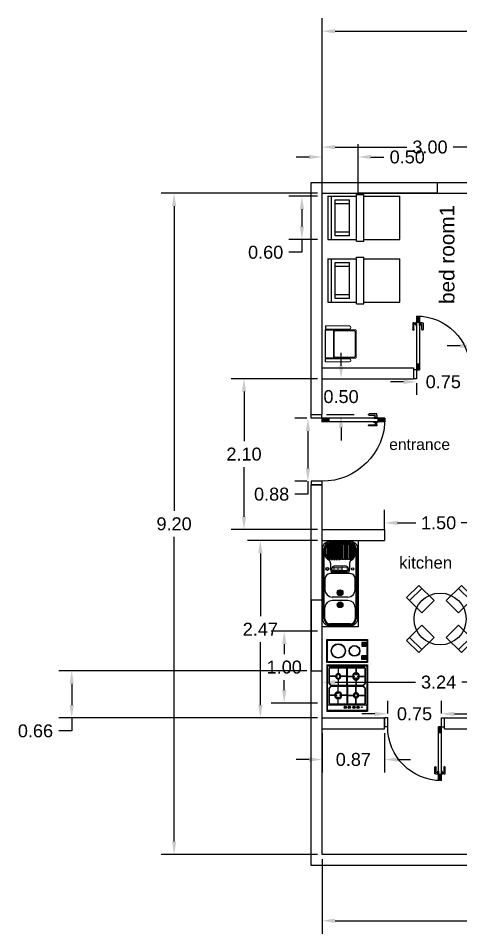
# Model space of a CAD drawing. Header units: metres. Extents: x 10.8 to 63.5, y 9.7 to 22.5.
# Drawn here: x 10.81 to 16.96, y 9.75 to 22.48 of the extents above; entities that cross this region are included whole.
import ezdxf

# ---------------------------------------------------------------- set-up
doc = ezdxf.new("R2010")
doc.units = ezdxf.units.M
doc.header["$MEASUREMENT"] = 0
for name, color, linetype in [('DOOR', 150, 'Continuous'), ('Equipment', 4, 'Continuous'), ('FENCE', 241, 'Continuous'), ('Furniture', 7, 'Continuous')]:
    doc.layers.add(name, color=color, linetype=linetype)
doc.styles.get("Standard").update_dxf_attribs({"font": 'arial.ttf'})
doc.dimstyles.get("Standard").update_dxf_attribs({"dimtxt": 0.18, "dimasz": 0.18, "dimexe": 0.18, "dimexo": 0.0625, "dimgap": 0.09, "dimtad": 0, "dimtih": 1, "dimtoh": 1, "dimzin": 0, "dimdsep": 46, "dimtxsty": 'Standard', "dimcen": 0.09, "dimadec": 0, "dimazin": 0, "dimtfac": 1, "dimtofl": 0, "dimtmove": 0, "dimatfit": 3, "dimfxl": 1, "dimtolj": 1, "dimtzin": 0, "dimarcsym": 0})

# ---------------------------------------------------------------- blocks, each defined once
blk = doc.blocks.new('Door_S')
at = {"layer": 'DOOR'}
for p, q in [((222008.6, 8806.7), (222008.6, 8730.9)), ((222020.9, 8806.7), (222008.6, 8806.7)), ((222020.9, 8806.7), (222042, 8806.7)), ((222050.1, 8812.9), (222042, 8812.9)), ((222042, 8812.9), (222042, 8778.5)), ((222050.1, 8886.4), (222050, 8267.2)), ((222050.1, 8886.4), (222084.6, 8886.4)), ((222050.1, 8817.6), (222084.5, 8817.6)), ((222050.1, 8778.5), (222050.1, 8812.9)), ((222084.6, 8886.4), (222084.4, 8267.1)), ((222084.5, 8812.9), (222092.7, 8812.9)), ((222084.5, 8778.5), (222084.5, 8812.9)), ((222092.7, 8812.9), (222092.7, 8778.5)), ((222113.7, 8806.6), (222092.7, 8806.6)), ((222113.7, 8806.6), (222126.1, 8806.6)), ((222126.1, 8806.6), (222126, 8730.9)), ((222020.9, 8730.9), (222020.9, 8791.4)), ((222042, 8791.4), (222020.9, 8791.4)), ((222042, 8784.8), (222042, 8795.7)), ((222042, 8778.5), (222050.1, 8778.5)), ((222092.7, 8778.5), (222084.5, 8778.5)), ((222092.7, 8791.4), (222113.7, 8791.4)), ((222113.7, 8730.9), (222113.7, 8791.4)), ((222015.6, 8267.2), (222015.6, 8164)), ((222050, 8267.2), (222015.6, 8267.2)), ((222050, 8336), (222084.4, 8336)), ((222050, 8267.2), (222050, 8163.9)), ((222050, 8267.2), (222084.4, 8267.1)), ((222669.3, 8267), (222669.3, 8163.8)), ((222669.3, 8267), (222703.7, 8267)), ((222703.7, 8267), (222703.7, 8163.8)), ((222050, 8163.9), (222015.6, 8164)), ((222669.3, 8163.8), (222703.7, 8163.8))]:
    blk.add_line(p, q, dxfattribs=at)
at = {"layer": 'DOOR', "extrusion": (0, 0, -1)}
for centre, major_axis, start_param, end_param in [((222050, 8267.2), (437.9, 437.9), -0.785197, 0.785599), ((222014.8, 8730.9), (-4.36, 4.36), 2.356395, 5.497988), ((222119.9, 8730.9), (-4.36, 4.36), 2.356395, 5.497988)]:
    blk.add_ellipse(centre, major_axis=major_axis, ratio=1, start_param=start_param, end_param=end_param, dxfattribs=at)
at = {"layer": 'DOOR'}
for points in [[(222084.5, 8817.6), (222050.1, 8817.6), (222084.6, 8886.4), (222050.1, 8886.4)], [(222084.4, 8267.1), (222050, 8267.2), (222084.4, 8336), (222050, 8336)]]:
    blk.add_solid(points, dxfattribs=at)
at = {"layer": 'FENCE'}
blk.add_line((222050.1, 8841.4), (222050.1, 8841.4), dxfattribs=at)
blk.add_line((222050.1, 8841.4), (222050.1, 8841.4), dxfattribs=at)
blk.add_line((222050.1, 8841.4), (222050.1, 8841.4), dxfattribs=at)
blk.add_line((222050.1, 8841.4), (222050.1, 8841.4), dxfattribs=at)
blk = doc.blocks.new('*D12')
at = {"color": 0, "lineweight": -2, "transparency": 16777216}
for p, q in [((15.036, 17.53), (15.036, 22.482)), ((26.386, 17.53), (26.386, 22.482)), ((15.216, 22.302), (20.325, 22.302)), ((26.206, 22.302), (21.097, 22.302))]:
    blk.add_line(p, q, dxfattribs=at)
at = {"color": 0, "transparency": 16777216}
for points in [[(15.216, 22.332), (15.216, 22.272), (15.036, 22.302)], [(26.206, 22.332), (26.206, 22.272), (26.386, 22.302)]]:
    blk.add_solid(points, dxfattribs=at)
at = {"layer": 'Defpoints', "color": 0, "transparency": 16777216}
for p in [(15.036, 22.302), (15.036, 17.468), (26.386, 17.468)]:
    blk.add_point(p, dxfattribs=at)
at = {"color": 0, "transparency": 16777216, "insert": (20.711, 22.302), "char_height": 0.18, "attachment_point": 5}
blk.add_mtext('\\A1;11.35', dxfattribs=at)
blk = doc.blocks.new('*D13')
at = {"color": 0, "lineweight": -2, "transparency": 16777216}
for p, q in [((15.036, 20.068), (15.036, 20.87)), ((18.036, 20.11), (18.036, 20.87)), ((15.216, 20.69), (16.213, 20.69)), ((17.856, 20.69), (16.86, 20.69))]:
    blk.add_line(p, q, dxfattribs=at)
at = {"color": 0, "transparency": 16777216}
for points in [[(15.216, 20.72), (15.216, 20.66), (15.036, 20.69)], [(17.856, 20.72), (17.856, 20.66), (18.036, 20.69)]]:
    blk.add_solid(points, dxfattribs=at)
at = {"layer": 'Defpoints', "color": 0, "transparency": 16777216}
for p in [(15.036, 20.69), (15.036, 20.006), (18.036, 20.048)]:
    blk.add_point(p, dxfattribs=at)
at = {"color": 0, "transparency": 16777216, "insert": (16.536, 20.69), "char_height": 0.18, "attachment_point": 5}
blk.add_mtext('\\A1;3.00', dxfattribs=at)
blk = doc.blocks.new('*D17')
at = {"color": 0, "lineweight": -2, "transparency": 16777216}
for p, q in [((14.974, 20.048), (12.799, 20.048)), ((12.979, 19.868), (12.979, 15.629)), ((12.979, 11.028), (12.979, 15.266)), ((14.974, 10.848), (12.799, 10.848))]:
    blk.add_line(p, q, dxfattribs=at)
at = {"color": 0, "transparency": 16777216}
for points in [[(12.949, 19.868), (13.009, 19.868), (12.979, 20.048)], [(12.949, 11.028), (13.009, 11.028), (12.979, 10.848)]]:
    blk.add_solid(points, dxfattribs=at)
at = {"layer": 'Defpoints', "color": 0, "transparency": 16777216}
for p in [(15.036, 20.048), (12.979, 10.848), (15.036, 10.848)]:
    blk.add_point(p, dxfattribs=at)
at = {"color": 0, "transparency": 16777216, "insert": (12.979, 15.448), "char_height": 0.18, "attachment_point": 5}
blk.add_mtext('\\A1;9.20', dxfattribs=at)
blk = doc.blocks.new('*D20')
at = {"color": 0, "lineweight": -2, "transparency": 16777216}
for p, q in [((16.168, 17.424), (15.988, 17.424)), ((16.348, 17.405), (16.348, 17.244)), ((17.095, 17.405), (17.095, 17.244)), ((17.275, 17.424), (17.455, 17.424))]:
    blk.add_line(p, q, dxfattribs=at)
at = {"color": 0, "transparency": 16777216}
for points in [[(16.168, 17.454), (16.168, 17.394), (16.348, 17.424)], [(17.275, 17.454), (17.275, 17.394), (17.095, 17.424)]]:
    blk.add_solid(points, dxfattribs=at)
at = {"layer": 'Defpoints', "color": 0, "transparency": 16777216}
for p in [(16.348, 17.468), (17.095, 17.467), (17.095, 17.424)]:
    blk.add_point(p, dxfattribs=at)
at = {"color": 0, "transparency": 16777216, "insert": (16.721, 17.424), "char_height": 0.18, "attachment_point": 5}
blk.add_mtext('\\A1;0.75', dxfattribs=at)
blk = doc.blocks.new('*D27')
at = {"color": 0, "lineweight": -2, "transparency": 16777216}
for p, q in [((14.974, 17.468), (13.771, 17.468)), ((13.951, 17.288), (13.951, 16.599)), ((13.951, 15.548), (13.951, 16.236)), ((14.974, 15.368), (13.771, 15.368))]:
    blk.add_line(p, q, dxfattribs=at)
at = {"color": 0, "transparency": 16777216}
for points in [[(13.921, 17.288), (13.981, 17.288), (13.951, 17.468)], [(13.921, 15.548), (13.981, 15.548), (13.951, 15.368)]]:
    blk.add_solid(points, dxfattribs=at)
at = {"layer": 'Defpoints', "color": 0, "transparency": 16777216}
for p in [(15.036, 17.468), (13.951, 15.368), (15.036, 15.368)]:
    blk.add_point(p, dxfattribs=at)
at = {"color": 0, "transparency": 16777216, "insert": (13.951, 16.418), "char_height": 0.18, "attachment_point": 5}
blk.add_mtext('\\A1;2.10', dxfattribs=at)
blk = doc.blocks.new('*D28')
at = {"color": 0, "lineweight": -2, "transparency": 16777216}
for p, q in [((14.824, 16.919), (14.659, 16.919)), ((14.839, 16.739), (14.839, 16.221)), ((14.824, 16.041), (14.659, 16.041)), ((14.839, 16.041), (14.839, 15.861)), ((14.839, 15.861), (14.659, 15.861))]:
    blk.add_line(p, q, dxfattribs=at)
at = {"color": 0, "transparency": 16777216}
for points in [[(14.809, 16.739), (14.869, 16.739), (14.839, 16.919)], [(14.809, 16.221), (14.869, 16.221), (14.839, 16.041)]]:
    blk.add_solid(points, dxfattribs=at)
at = {"layer": 'Defpoints', "color": 0, "transparency": 16777216}
for p in [(14.887, 16.919), (14.839, 16.041), (14.886, 16.041)]:
    blk.add_point(p, dxfattribs=at)
at = {"color": 0, "transparency": 16777216, "insert": (14.335, 15.861), "char_height": 0.18, "attachment_point": 5}
blk.add_mtext('\\A1;0.88', dxfattribs=at)
blk = doc.blocks.new('*D29')
at = {"color": 0, "lineweight": -2, "transparency": 16777216}
for p, q in [((15.948, 12.81), (15.948, 12.985)), ((16.695, 12.81), (16.695, 12.985)), ((15.768, 12.805), (15.588, 12.805)), ((16.875, 12.805), (17.055, 12.805))]:
    blk.add_line(p, q, dxfattribs=at)
at = {"color": 0, "transparency": 16777216}
for points in [[(15.768, 12.835), (15.768, 12.775), (15.948, 12.805)], [(16.875, 12.835), (16.875, 12.775), (16.695, 12.805)]]:
    blk.add_solid(points, dxfattribs=at)
at = {"layer": 'Defpoints', "color": 0, "transparency": 16777216}
for p in [(15.948, 12.805), (15.948, 12.748), (16.695, 12.748)]:
    blk.add_point(p, dxfattribs=at)
at = {"color": 0, "transparency": 16777216, "insert": (16.321, 12.805), "char_height": 0.18, "attachment_point": 5}
blk.add_mtext('\\A1;0.75', dxfattribs=at)
blk = doc.blocks.new('*D30')
at = {"color": 0, "lineweight": -2, "transparency": 16777216}
for p, q in [((14.974, 15.218), (13.998, 15.218)), ((14.178, 15.038), (14.178, 14.163)), ((14.178, 12.928), (14.178, 13.802)), ((14.974, 12.748), (13.998, 12.748))]:
    blk.add_line(p, q, dxfattribs=at)
at = {"color": 0, "transparency": 16777216}
for points in [[(14.148, 15.038), (14.208, 15.038), (14.178, 15.218)], [(14.148, 12.928), (14.208, 12.928), (14.178, 12.748)]]:
    blk.add_solid(points, dxfattribs=at)
at = {"layer": 'Defpoints', "color": 0, "transparency": 16777216}
for p in [(15.036, 15.218), (14.178, 12.748), (15.036, 12.748)]:
    blk.add_point(p, dxfattribs=at)
at = {"color": 0, "transparency": 16777216, "insert": (14.178, 13.983), "char_height": 0.18, "attachment_point": 5}
blk.add_mtext('\\A1;2.47', dxfattribs=at)
blk = doc.blocks.new('*D32')
at = {"color": 0, "lineweight": -2, "transparency": 16777216}
for p, q in [((15.906, 15.355), (15.906, 15.642)), ((17.406, 15.355), (17.406, 15.642)), ((16.086, 15.462), (16.341, 15.462)), ((17.226, 15.462), (16.971, 15.462))]:
    blk.add_line(p, q, dxfattribs=at)
at = {"color": 0, "transparency": 16777216}
for points in [[(16.086, 15.492), (16.086, 15.432), (15.906, 15.462)], [(17.226, 15.492), (17.226, 15.432), (17.406, 15.462)]]:
    blk.add_solid(points, dxfattribs=at)
at = {"layer": 'Defpoints', "color": 0, "transparency": 16777216}
for p in [(17.406, 15.462), (15.906, 15.293), (17.406, 15.293)]:
    blk.add_point(p, dxfattribs=at)
at = {"color": 0, "transparency": 16777216, "insert": (16.656, 15.462), "char_height": 0.18, "attachment_point": 5}
blk.add_mtext('\\A1;1.50', dxfattribs=at)
blk = doc.blocks.new('*D33')
at = {"color": 0, "lineweight": -2, "transparency": 16777216}
for p, q in [((15.036, 12.81), (15.036, 13.426)), ((18.276, 12.81), (18.276, 13.426)), ((15.216, 13.246), (16.333, 13.246)), ((18.096, 13.246), (16.98, 13.246))]:
    blk.add_line(p, q, dxfattribs=at)
at = {"color": 0, "transparency": 16777216}
for points in [[(15.216, 13.276), (15.216, 13.216), (15.036, 13.246)], [(18.096, 13.276), (18.096, 13.216), (18.276, 13.246)]]:
    blk.add_solid(points, dxfattribs=at)
at = {"layer": 'Defpoints', "color": 0, "transparency": 16777216}
for p in [(18.276, 13.246), (15.036, 12.748), (18.276, 12.748)]:
    blk.add_point(p, dxfattribs=at)
at = {"color": 0, "transparency": 16777216, "insert": (16.656, 13.246), "char_height": 0.18, "attachment_point": 5}
blk.add_mtext('\\A1;3.24', dxfattribs=at)
blk = doc.blocks.new('*D36')
at = {"color": 0, "lineweight": -2, "transparency": 16777216}
for p, q in [((15.036, 10.785), (15.036, 9.747)), ((24.336, 10.785), (24.336, 9.747)), ((15.216, 9.927), (19.363, 9.927)), ((24.156, 9.927), (20.01, 9.927))]:
    blk.add_line(p, q, dxfattribs=at)
at = {"color": 0, "transparency": 16777216}
for points in [[(15.216, 9.957), (15.216, 9.897), (15.036, 9.927)], [(24.156, 9.957), (24.156, 9.897), (24.336, 9.927)]]:
    blk.add_solid(points, dxfattribs=at)
at = {"layer": 'Defpoints', "color": 0, "transparency": 16777216}
for p in [(15.036, 10.848), (24.336, 10.848), (24.336, 9.927)]:
    blk.add_point(p, dxfattribs=at)
at = {"color": 0, "transparency": 16777216, "insert": (19.686, 9.927), "char_height": 0.18, "attachment_point": 5}
blk.add_mtext('\\A1;9.30', dxfattribs=at)
blk = doc.blocks.new('*D37')
at = {"color": 0, "lineweight": -2, "transparency": 16777216}
for p, q in [((15.3, 17.648), (15.3, 17.828)), ((15.099, 17.468), (15.48, 17.468)), ((15.099, 16.968), (15.48, 16.968)), ((15.3, 16.788), (15.3, 16.608))]:
    blk.add_line(p, q, dxfattribs=at)
at = {"color": 0, "transparency": 16777216}
for points in [[(15.27, 17.648), (15.33, 17.648), (15.3, 17.468)], [(15.27, 16.788), (15.33, 16.788), (15.3, 16.968)]]:
    blk.add_solid(points, dxfattribs=at)
at = {"layer": 'Defpoints', "color": 0, "transparency": 16777216}
for p in [(15.036, 17.468), (15.036, 16.968), (15.3, 16.968)]:
    blk.add_point(p, dxfattribs=at)
at = {"color": 0, "transparency": 16777216, "insert": (15.3, 17.218), "char_height": 0.18, "attachment_point": 5}
blk.add_mtext('\\A1;0.50', dxfattribs=at)
blk = doc.blocks.new('*D38')
at = {"color": 0, "lineweight": -2, "transparency": 16777216}
for p, q in [((17.136, 17.68), (17.136, 18.105)), ((18.036, 17.68), (18.036, 18.105)), ((16.956, 17.925), (16.776, 17.925)), ((18.216, 17.925), (18.396, 17.925))]:
    blk.add_line(p, q, dxfattribs=at)
at = {"color": 0, "transparency": 16777216}
for points in [[(16.956, 17.955), (16.956, 17.895), (17.136, 17.925)], [(18.216, 17.955), (18.216, 17.895), (18.036, 17.925)]]:
    blk.add_solid(points, dxfattribs=at)
at = {"layer": 'Defpoints', "color": 0, "transparency": 16777216}
for p in [(17.136, 17.925), (17.136, 17.618), (18.036, 17.618)]:
    blk.add_point(p, dxfattribs=at)
at = {"color": 0, "transparency": 16777216, "insert": (17.586, 17.925), "char_height": 0.18, "attachment_point": 5}
blk.add_mtext('\\A1;0.90', dxfattribs=at)
blk = doc.blocks.new('*D45')
at = {"color": 0, "lineweight": -2, "transparency": 16777216}
for p, q in [((15.036, 12.535), (15.036, 11.99)), ((15.906, 12.535), (15.906, 11.99)), ((14.856, 12.17), (14.676, 12.17)), ((16.086, 12.17), (16.266, 12.17))]:
    blk.add_line(p, q, dxfattribs=at)
at = {"color": 0, "transparency": 16777216}
for points in [[(14.856, 12.2), (14.856, 12.14), (15.036, 12.17)], [(16.086, 12.2), (16.086, 12.14), (15.906, 12.17)]]:
    blk.add_solid(points, dxfattribs=at)
at = {"layer": 'Defpoints', "color": 0, "transparency": 16777216}
for p in [(15.036, 12.598), (15.906, 12.598), (15.036, 12.17)]:
    blk.add_point(p, dxfattribs=at)
at = {"color": 0, "transparency": 16777216, "insert": (15.471, 12.17), "char_height": 0.18, "attachment_point": 5}
blk.add_mtext('\\A1;0.87', dxfattribs=at)
blk = doc.blocks.new('S_Bed_2')
at = {"layer": 'Furniture'}
for p, q in [((-200, 120), (-200, 0)), ((-200, 120), (-120, 120)), ((-190, 0), (-190, 120)), ((-180, 10), (-180, 110)), ((-180, 110), (-140, 110)), ((-140, 10), (-140, 110)), ((-120, 125), (-100, 125)), ((-120, -5), (-120, 125)), ((-100, -5), (-100, 125)), ((-100, 120), (0, 120)), ((0, 0), (0, 120)), ((-180, 100), (-140, 100)), ((-200, 0), (-120, 0)), ((-140, 20), (-180, 20)), ((-140, 10), (-180, 10)), ((-100, 0), (0, 0)), ((-120, -5), (-100, -5))]:
    blk.add_line(p, q, dxfattribs=at)
blk = doc.blocks.new('*D48')
at = {"color": 0, "lineweight": -2, "transparency": 16777216}
for p, q in [((14.974, 20.006), (14.576, 20.006)), ((14.756, 19.826), (14.756, 19.586)), ((14.974, 19.406), (14.576, 19.406)), ((14.756, 19.406), (14.756, 19.226)), ((14.756, 19.226), (14.576, 19.226))]:
    blk.add_line(p, q, dxfattribs=at)
at = {"color": 0, "transparency": 16777216}
for points in [[(14.726, 19.826), (14.786, 19.826), (14.756, 20.006)], [(14.726, 19.586), (14.786, 19.586), (14.756, 19.406)]]:
    blk.add_solid(points, dxfattribs=at)
at = {"layer": 'Defpoints', "color": 0, "transparency": 16777216}
for p in [(15.036, 20.006), (14.756, 19.406), (15.036, 19.406)]:
    blk.add_point(p, dxfattribs=at)
at = {"color": 0, "transparency": 16777216, "insert": (14.252, 19.226), "char_height": 0.18, "attachment_point": 5}
blk.add_mtext('\\A1;0.60', dxfattribs=at)
blk = doc.blocks.new('Sofa_1')
at = {"layer": 'Furniture', "lineweight": 0}
for p, q in [((0, -0.578), (0, 0)), ((0.074, 0), (0.074, -0.578)), ((0.797, 0), (0.797, -0.578)), ((0.872, -0.578), (0.872, 0))]:
    blk.add_line(p, q, dxfattribs=at)
at = {"layer": 'Furniture'}
for p, q in [((0, 0), (0.074, 0)), ((0.872, 0), (0.797, 0))]:
    blk.add_line(p, q, dxfattribs=at)
blk.add_lwpolyline([(0.091, 0), (0.781, 0), (0.781, -0.192), (0.091, -0.192)], close=True, dxfattribs=at)
at = {"layer": 'Furniture', "lineweight": 0}
blk.add_lwpolyline([(0.781, -0.192), (0.781, -0.729, -0.414214), (0.771, -0.739), (0.101, -0.739, -0.414214), (0.091, -0.729), (0.091, -0.192), (0.781, -0.192)], format="xyb", dxfattribs=at)
blk.add_lwpolyline([(0.118, -0.692, 0.414214), (0.143, -0.717), (0.729, -0.717, 0.414214), (0.754, -0.692), (0.754, -0.233, 0.414214), (0.729, -0.208), (0.143, -0.208, 0.414214), (0.118, -0.233)], format="xyb", close=True, dxfattribs=at)
for centre in [(0.037, -0.578), (0.835, -0.578)]:
    blk.add_arc(centre, 0.0371, 180, 0, dxfattribs=at)
blk = doc.blocks.new('Large_Cooker')
at = {"layer": 'Equipment'}
for p, q in [((-51, 32), (-51, 90)), ((0, 90), (-51, 90)), ((-50, 82.5), (-1, 82.5)), ((-48, 61.2), (-48, 80.5)), ((-47.5, 70.3), (-47.5, 80.5)), ((-47, 81.5), (-4, 81.5)), ((-47, 81), (-36.8, 81)), ((-40.5, 85.5), (-37.7, 85.5)), ((-40.5, 84.5), (-37.7, 84.5)), ((-39.1, 85), (-37.7, 85)), ((-36.8, 81), (-36.8, 71.9)), ((-36.5, 81), (-25.8, 81)), ((-36.5, 81), (-36.5, 71.9)), ((-35.5, 85.5), (-32.7, 85.5)), ((-35.5, 84.5), (-32.7, 84.5)), ((-34.1, 85), (-32.7, 85)), ((-29.5, 85.5), (-26.7, 85.5)), ((-29.5, 84.5), (-26.7, 84.5)), ((-28.1, 85), (-26.7, 85)), ((-25.8, 70.3), (-25.8, 81)), ((-25.3, 81), (-14.5, 81)), ((-25.3, 70.3), (-25.3, 81)), ((-24.5, 85.5), (-21.7, 85.5)), ((-24.5, 84.5), (-21.7, 84.5)), ((-23.1, 85), (-21.7, 85)), ((-14.5, 81), (-14.5, 71.9)), ((-14.2, 81), (-14.2, 71.9)), ((-14.2, 81), (-4, 81)), ((-3.5, 80.5), (-3.5, 70.3)), ((-3, 80.5), (-3, 61.2)), ((0, 32), (0, 90)), ((-38.4, 70.3), (-47.5, 70.3)), ((-38.4, 70), (-47.5, 70)), ((-47.5, 61.2), (-47.5, 70)), ((-38.4, 70.3), (-38.4, 70)), ((-36.5, 71.9), (-36.8, 71.9)), ((-34.8, 70), (-34.8, 70.3)), ((-25.8, 70.3), (-34.8, 70.3)), ((-25.8, 70), (-34.8, 70)), ((-25.8, 59.2), (-25.8, 70)), ((-25.3, 70.3), (-16.2, 70.3)), ((-25.3, 70), (-16.2, 70)), ((-25.3, 59.2), (-25.3, 70)), ((-16.2, 70), (-16.2, 70.3)), ((-14.5, 71.9), (-14.2, 71.9)), ((-12.6, 70.3), (-12.6, 70)), ((-12.6, 70.3), (-3.5, 70.3)), ((-12.6, 70), (-3.5, 70)), ((-3.5, 70), (-3.5, 61.4)), ((-47.7, 60.5), (-46.3, 59)), ((-47.7, 56), (-46.3, 57.5)), ((-47.4, 60.8), (-45.9, 59.4)), ((-45.6, 59.2), (-36.8, 59.2)), ((-45.6, 58.7), (-5.4, 58.7)), ((-5.4, 57.7), (-45.6, 57.7)), ((-36.8, 68.3), (-36.5, 68.3)), ((-36.8, 68.3), (-36.8, 59.2)), ((-36.5, 68.3), (-36.5, 59.2)), ((-36.5, 59.2), (-25.8, 59.2)), ((-25.3, 59.2), (-14.5, 59.2)), ((-14.2, 68.3), (-14.5, 68.3)), ((-14.5, 68.3), (-14.5, 59.2)), ((-14.2, 68.3), (-14.2, 59.2)), ((-14.2, 59.2), (-5.6, 59.2)), ((-3.8, 60.7), (-4.9, 59.5)), ((-3.3, 60.5), (-4.7, 59)), ((-3.3, 56), (-4.7, 57.5)), ((-48, 36), (-48, 55.3)), ((-47.5, 46.5), (-47.5, 55.3)), ((-38.4, 46.5), (-47.5, 46.5)), ((-47.5, 36), (-47.5, 46.2)), ((-38.4, 46.2), (-47.5, 46.2)), ((-47.4, 55.7), (-45.9, 57.1)), ((-36.8, 57.2), (-45.6, 57.2)), ((-38.4, 46.2), (-38.4, 46.5)), ((-36.8, 48.2), (-36.8, 57.2)), ((-36.8, 48.2), (-36.5, 48.2)), ((-25.8, 57.2), (-36.5, 57.2)), ((-36.5, 48.2), (-36.5, 57.2)), ((-34.8, 46.5), (-34.8, 46.2)), ((-25.8, 46.5), (-34.8, 46.5)), ((-25.8, 46.2), (-34.8, 46.2)), ((-25.8, 57.2), (-25.8, 46.5)), ((-25.8, 46.2), (-25.8, 35.5)), ((-14.5, 57.2), (-25.3, 57.2)), ((-25.3, 57.2), (-25.3, 46.5)), ((-25.3, 46.2), (-25.3, 35.5)), ((-25.3, 46.5), (-16.2, 46.5)), ((-25.3, 46.2), (-16.2, 46.2)), ((-16.2, 46.5), (-16.2, 46.2)), ((-14.5, 48.2), (-14.5, 57.2)), ((-14.2, 48.2), (-14.5, 48.2)), ((-5.6, 57.2), (-14.2, 57.2)), ((-14.2, 48.2), (-14.2, 57.2)), ((-12.6, 46.2), (-12.6, 46.5)), ((-12.6, 46.5), (-3.5, 46.5)), ((-12.6, 46.2), (-3.5, 46.2)), ((-3.8, 55.8), (-4.9, 57)), ((-3.5, 55.1), (-3.5, 46.5)), ((-3.5, 46.2), (-3.5, 36)), ((-3, 55.3), (-3, 36)), ((-36.8, 35.5), (-47, 35.5)), ((-4, 35), (-47, 35)), ((-36.8, 35.5), (-36.8, 44.6)), ((-36.5, 44.6), (-36.8, 44.6)), ((-36.5, 35.5), (-36.5, 44.6)), ((-25.8, 35.5), (-36.5, 35.5)), ((-14.5, 35.5), (-25.3, 35.5)), ((-14.5, 35.5), (-14.5, 44.6)), ((-14.5, 44.6), (-14.2, 44.6)), ((-14.2, 35.5), (-14.2, 44.6)), ((-4, 35.5), (-14.2, 35.5)), ((0, 32), (-51, 32)), ((-50, 28), (-1, 28)), ((-50, 1), (-50, 28)), ((-49, 25.2), (-44.1, 25.2)), ((-49, 20.3), (-49, 25.2)), ((-48, 23.3), (-45.1, 23.3)), ((-44.1, 25.2), (-44.1, 20.3)), ((-1, 28), (-1, 1)), ((-44.1, 20.3), (-49, 20.3)), ((-48, 22.3), (-45.1, 22.3)), ((-46.5, 22.8), (-45.1, 22.8)), ((-1, 1), (-50, 1)), ((-44.1, 8.7), (-49, 8.7)), ((-49, 8.7), (-49, 3.8)), ((-49, 3.8), (-44.1, 3.8)), ((-48, 6.8), (-45.1, 6.8)), ((-48, 5.8), (-45.1, 5.8)), ((-46.5, 6.3), (-45.1, 6.3)), ((-44.1, 3.8), (-44.1, 8.7))]:
    blk.add_line(p, q, dxfattribs=at)
for points in [[(-1, 33), (-50, 33), (-50, 89), (-1, 89)], [(0, 0), (-51, 0), (-51, 29), (0, 29)]]:
    blk.add_lwpolyline(points, close=True, dxfattribs=at)
for centre, radius in [((-43.8, 85), 0.5), ((-39.1, 85), 1.5), ((-34.1, 85), 1.5), ((-28.1, 85), 1.5), ((-23.1, 85), 1.5), ((-46.5, 22.8), 1.5), ((-14.5, 14.5), 9), ((-14.5, 14.5), 8.5), ((-34.8, 14.5), 6.75), ((-34.8, 14.5), 6.25), ((-46.5, 6.3), 1.5)]:
    blk.add_circle(centre, radius, dxfattribs=at)
for centre, radius, start, end in [((-47, 80.5), 1, 90, 180), ((-47, 80.5), 0.5, 90, 180), ((-4, 80.5), 1, 0, 90), ((-4, 80.5), 0.5, 0, 90), ((-36.6, 70.1), 3.3, 92.6053, 177.3947), ((-36.6, 70.1), 3.3, 182.6053, 267.3947), ((-36.6, 70.1), 2.5, 93.4398, 176.5602), ((-36.6, 70.1), 2.5, 183.4398, 266.5602), ((-36.6, 70.1), 2.3, 93.7393, 176.2607), ((-36.6, 70.1), 2.3, 183.7393, 266.2607), ((-36.6, 70.1), 3.3, 2.6053, 87.3947), ((-36.6, 70.1), 2.5, 3.4393, 86.5607), ((-36.6, 70.1), 2.3, 3.7393, 86.2607), ((-36.6, 70.1), 2.5, 273.4398, 356.5602), ((-36.6, 70.1), 2.3, 273.7393, 356.2607), ((-36.6, 70.1), 3.3, 272.6053, 357.3947), ((-14.4, 70.1), 4.5, 91.9102, 178.0898), ((-14.4, 70.1), 4.5, 181.9102, 268.0898), ((-14.4, 70.1), 3.5, 92.4563, 177.5437), ((-14.4, 70.1), 3.5, 182.4563, 267.5437), ((-14.4, 70.1), 3.3, 92.6053, 177.3947), ((-14.4, 70.1), 3.3, 182.6053, 267.3947), ((-14.4, 70.1), 4.5, 1.9102, 88.0898), ((-14.4, 70.1), 3.5, 2.4563, 87.5437), ((-14.4, 70.1), 3.3, 2.6053, 87.3947), ((-14.4, 70.1), 3.3, 272.6053, 357.3947), ((-14.4, 70.1), 3.5, 272.4563, 357.5437), ((-14.4, 70.1), 4.5, 271.9102, 358.0898), ((-47, 61.2), 1, 180, 225), ((-47, 61.2), 0.5, 180, 225), ((-45.6, 59.8), 1, 225, 270), ((-45.6, 56.8), 1, 90, 135), ((-45.6, 59.8), 0.5, 225, 270), ((-5.6, 60.3), 1, 270, 315), ((-5.4, 59.8), 1, 270, 315), ((-5.4, 56.8), 1, 45, 90), ((-4.5, 61.4), 1, 315, 0), ((-4, 61.2), 1, 315, 0), ((-47, 55.3), 1, 135, 180), ((-47, 55.3), 0.5, 135, 180), ((-45.6, 56.8), 0.5, 90, 135), ((-36.6, 46.4), 4.5, 91.9102, 178.0898), ((-36.6, 46.4), 4.5, 181.9102, 268.0898), ((-36.6, 46.4), 3.5, 92.4563, 177.5437), ((-36.6, 46.4), 3.5, 182.4563, 267.5437), ((-36.6, 46.4), 3.3, 92.6053, 177.3947), ((-36.6, 46.4), 3.3, 182.6053, 267.3947), ((-36.6, 46.4), 4.5, 1.9102, 88.0898), ((-36.6, 46.4), 3.5, 2.4563, 87.5437), ((-36.6, 46.4), 3.3, 2.6053, 87.3947), ((-36.6, 46.4), 4.5, 271.9102, 358.0898), ((-36.6, 46.4), 3.5, 272.4563, 357.5437), ((-36.6, 46.4), 3.3, 272.6053, 357.3947), ((-14.4, 46.4), 3.3, 92.6053, 177.3947), ((-14.4, 46.4), 3.3, 182.6053, 267.3947), ((-14.4, 46.4), 2.5, 93.4398, 176.5602), ((-14.4, 46.4), 2.5, 183.4393, 266.5607), ((-14.4, 46.4), 2.3, 93.7393, 176.2607), ((-14.4, 46.4), 2.3, 183.7393, 266.2607), ((-14.4, 46.4), 3.3, 2.6053, 87.3947), ((-14.4, 46.4), 2.5, 3.4398, 86.5602), ((-14.4, 46.4), 2.3, 3.7393, 86.2607), ((-14.4, 46.4), 2.3, 273.7393, 356.2607), ((-14.4, 46.4), 2.5, 273.4398, 356.5602), ((-14.4, 46.4), 3.3, 272.6053, 357.3947), ((-5.6, 56.3), 1, 45, 90), ((-4.5, 55.1), 1, 0, 45), ((-4, 55.3), 1, 0, 45), ((-47, 36), 1, 180, 270), ((-47, 36), 0.5, 180, 270), ((-4, 36), 0.5, 270, 0), ((-4, 36), 1, 270, 0)]:
    blk.add_arc(centre, radius, start, end, dxfattribs=at)
blk = doc.blocks.new('*D61')
at = {"color": 0, "lineweight": -2, "transparency": 16777216}
for p, q in [((14.974, 13.955), (14.33, 13.955)), ((14.51, 13.775), (14.51, 13.636)), ((14.51, 13.135), (14.51, 13.273)), ((14.974, 12.955), (14.33, 12.955))]:
    blk.add_line(p, q, dxfattribs=at)
at = {"color": 0, "transparency": 16777216}
for points in [[(14.48, 13.775), (14.54, 13.775), (14.51, 13.955)], [(14.48, 13.135), (14.54, 13.135), (14.51, 12.955)]]:
    blk.add_solid(points, dxfattribs=at)
at = {"layer": 'Defpoints', "color": 0, "transparency": 16777216}
for p in [(14.51, 13.955), (15.036, 13.955), (15.036, 12.955)]:
    blk.add_point(p, dxfattribs=at)
at = {"color": 0, "transparency": 16777216, "insert": (14.51, 13.455), "char_height": 0.18, "attachment_point": 5}
blk.add_mtext('\\A1;1.00', dxfattribs=at)
blk = doc.blocks.new('Rounded_Table')
at = {"layer": 'Furniture'}
for p, q in [((-77.8, 49.5), (-49.5, 77.8)), ((-70.7, 42.4), (-42.4, 70.7)), ((-49.5, 77.8), (-14.1, 42.4)), ((49.5, 77.8), (14.1, 42.4)), ((42.4, 70.7), (70.7, 42.4)), ((49.5, 77.8), (77.8, 49.5)), ((-77.8, 49.5), (-42.4, 14.1)), ((-42.4, 14.1), (-14.1, 42.4)), ((14.1, 42.4), (42.4, 14.1)), ((77.8, 49.5), (42.4, 14.1)), ((-77.8, -49.5), (-42.4, -14.1)), ((-14.1, -42.4), (-42.4, -14.1)), ((42.4, -14.1), (14.1, -42.4)), ((77.8, -49.5), (42.4, -14.1)), ((-49.5, -77.8), (-77.8, -49.5)), ((-42.4, -70.7), (-70.7, -42.4)), ((-49.5, -77.8), (-14.1, -42.4)), ((49.5, -77.8), (14.1, -42.4)), ((70.7, -42.4), (42.4, -70.7)), ((77.8, -49.5), (49.5, -77.8))]:
    blk.add_line(p, q, dxfattribs=at)
blk.add_circle((0, 0), 60, dxfattribs=at)
blk = doc.blocks.new('Large_Sink')
at = {"layer": 'Equipment'}
for p, q in [((3, -39), (3, -11)), ((4, -39), (4, -11)), ((11, -3), (109, -3)), ((11, -4), (26.5, -4)), ((66.8, -4), (51.3, -4)), ((73.8, -39), (73.8, -11)), ((88.4, -11.7), (79.7, -11.7)), ((114.9, -11), (93.6, -11)), ((115, -12), (93.6, -12)), ((93.6, -12), (93.6, -14)), ((114.9, -10), (93.7, -10)), ((114.7, -9), (94.1, -9)), ((114.2, -8), (94.8, -8)), ((113.5, -7), (95.8, -7)), ((101.4, -4), (109, -4)), ((109, -5), (101.4, -5)), ((115, -14), (115, -12)), ((116, -11), (116, -39)), ((117, -11), (117, -39)), ((29, -24.9), (27, -24.9)), ((29, -25.1), (27, -25.1)), ((29.1, -24.5), (27.2, -23.8)), ((29.2, -24.3), (27.3, -23.6)), ((29.4, -24), (28, -22.6)), ((29.5, -23.9), (28.1, -22.5)), ((29.8, -23.7), (29.1, -21.8)), ((30, -23.6), (29.3, -21.7)), ((30.4, -23.5), (30.4, -21.5)), ((30.6, -23.5), (30.6, -21.5)), ((31, -23.6), (31.7, -21.7)), ((31.2, -23.7), (31.9, -21.8)), ((31.5, -23.9), (32.9, -22.5)), ((31.6, -24), (33, -22.6)), ((31.8, -24.3), (33.7, -23.6)), ((31.9, -24.5), (33.8, -23.8)), ((32, -24.9), (34, -24.9)), ((32, -25.1), (34, -25.1)), ((36.5, -36), (36.5, -14)), ((41.3, -36), (41.3, -14)), ((45.8, -24.9), (43.8, -24.9)), ((45.8, -25.1), (43.8, -25.1)), ((45.9, -24.5), (44, -23.8)), ((45.9, -24.3), (44.1, -23.6)), ((46.2, -24), (44.7, -22.6)), ((46.3, -23.9), (44.9, -22.5)), ((46.6, -23.7), (45.9, -21.8)), ((46.8, -23.6), (46, -21.7)), ((47.2, -23.5), (47.2, -21.5)), ((47.4, -23.5), (47.4, -21.5)), ((47.8, -23.6), (48.5, -21.7)), ((48, -23.7), (48.7, -21.8)), ((48.3, -23.9), (49.7, -22.5)), ((48.4, -24), (49.8, -22.6)), ((48.6, -24.3), (50.5, -23.6)), ((48.7, -24.5), (50.6, -23.8)), ((48.8, -24.9), (50.8, -24.9)), ((48.8, -25.1), (50.8, -25.1)), ((74.7, -33.3), (74.7, -16.7)), ((76.7, -33.3), (76.7, -16.7)), ((81.2, -13.7), (79.7, -13.7)), ((84.2, -33.3), (84.2, -16.7)), ((115, -14), (93.6, -14)), ((115, -15), (93.6, -15)), ((93.6, -15), (93.6, -16)), ((115, -16), (93.6, -16)), ((115, -17), (93.6, -17)), ((93.6, -17), (93.6, -18)), ((115, -18), (93.6, -18)), ((115, -19), (93.6, -19)), ((93.6, -19), (93.6, -21)), ((115, -21), (93.6, -21)), ((115, -22), (93.6, -22)), ((93.6, -22), (93.6, -23)), ((115, -23), (93.6, -23)), ((115, -24), (93.6, -24)), ((93.6, -24), (93.6, -24.5)), ((115, -24.5), (93.6, -24.5)), ((115, -15), (115, -16)), ((115, -17), (115, -18)), ((115, -21), (115, -19)), ((115, -19), (115, -21)), ((115, -22), (115, -23)), ((115, -24), (115, -24.5)), ((29.1, -25.5), (27.2, -26.2)), ((29.2, -25.7), (27.3, -26.4)), ((29.4, -26), (28, -27.4)), ((29.5, -26.1), (28.1, -27.5)), ((29.8, -26.3), (29.1, -28.2)), ((30, -26.4), (29.3, -28.3)), ((30.4, -26.5), (30.4, -28.5)), ((30.6, -26.5), (30.6, -28.5)), ((31, -26.4), (31.7, -28.3)), ((31.2, -26.3), (31.9, -28.2)), ((31.5, -26.1), (32.9, -27.5)), ((31.6, -26), (33, -27.4)), ((31.8, -25.7), (33.7, -26.4)), ((31.9, -25.5), (33.8, -26.2)), ((45.9, -25.5), (44, -26.2)), ((45.9, -25.7), (44.1, -26.4)), ((46.2, -26), (44.7, -27.4)), ((46.3, -26.1), (44.9, -27.5)), ((46.6, -26.3), (45.9, -28.2)), ((46.8, -26.4), (46, -28.3)), ((47.2, -26.5), (47.2, -28.5)), ((47.4, -26.5), (47.4, -28.5)), ((47.8, -26.4), (48.5, -28.3)), ((48, -26.3), (48.7, -28.2)), ((48.3, -26.1), (49.7, -27.5)), ((48.4, -26), (49.8, -27.4)), ((48.6, -25.7), (50.5, -26.4)), ((48.7, -25.5), (50.6, -26.2)), ((81.2, -36.3), (79.7, -36.3)), ((115, -25.5), (93.6, -25.5)), ((93.6, -26), (93.6, -25.5)), ((115, -26), (93.6, -26)), ((115, -27), (93.6, -27)), ((93.6, -28), (93.6, -27)), ((115, -28), (93.6, -28)), ((115, -29), (93.6, -29)), ((93.6, -31), (93.6, -29)), ((115, -31), (93.6, -31)), ((115, -32), (93.6, -32)), ((93.6, -33), (93.6, -32)), ((115, -33), (93.6, -33)), ((115, -34), (93.6, -34)), ((93.6, -35), (93.6, -34)), ((115, -35), (93.6, -35)), ((115, -36), (93.6, -36)), ((93.6, -38), (93.6, -36)), ((115, -38), (93.6, -38)), ((115, -26), (115, -25.5)), ((115, -28), (115, -27)), ((115, -31), (115, -29)), ((115, -29), (115, -31)), ((115, -33), (115, -32)), ((115, -35), (115, -34)), ((115, -36), (115, -38)), ((26.5, -46), (11, -46)), ((109, -47), (11, -47)), ((51.3, -46), (66.8, -46)), ((88.4, -38.3), (79.7, -38.3)), ((114.9, -39), (93.6, -39)), ((114.9, -40), (93.7, -40)), ((114.7, -41), (94.1, -41)), ((114.2, -42), (94.8, -42)), ((113.5, -43), (95.8, -43)), ((109, -45), (101.4, -45)), ((109, -46), (101.4, -46))]:
    blk.add_line(p, q, dxfattribs=at)
blk.add_lwpolyline([(120, 0), (120, -50), (0, -50), (0, 0)], close=True, dxfattribs=at)
blk.add_lwpolyline([(119, -11), (119, -39, -0.414214), (109, -49), (11, -49, -0.414214), (1, -39), (1, -11, -0.414214), (11, -1), (109, -1, -0.414214)], format="xyb", close=True, dxfattribs=at)
for centre, radius in [((80.3, -7.4), 2), ((80.3, -7.4), 1.5), ((30.5, -25), 4), ((30.5, -25), 3.5), ((30.5, -25), 1.5), ((30.5, -25), 1), ((47.3, -25), 4), ((47.3, -25), 3.5), ((47.3, -25), 1.5), ((47.3, -25), 1), ((78.6, -15.5), 0.2), ((78.6, -17.4), 0.2), ((78.6, -19.3), 0.2), ((78.6, -21.2), 0.2), ((78.6, -23.1), 0.2), ((78.6, -25), 0.2), ((80.5, -15.5), 0.2), ((80.5, -17.4), 0.2), ((80.5, -19.3), 0.2), ((80.5, -21.2), 0.2), ((80.5, -23.1), 0.2), ((80.5, -25), 0.2), ((82.3, -15.5), 0.2), ((82.3, -17.4), 0.2), ((82.3, -19.3), 0.2), ((82.3, -21.2), 0.2), ((82.3, -23.1), 0.2), ((82.3, -25), 0.2), ((78.6, -26.9), 0.2), ((78.6, -28.8), 0.2), ((78.6, -30.7), 0.2), ((78.6, -32.6), 0.2), ((78.6, -34.5), 0.2), ((80.5, -26.9), 0.2), ((80.5, -28.8), 0.2), ((80.5, -30.7), 0.2), ((80.5, -32.6), 0.2), ((80.5, -34.5), 0.2), ((82.3, -26.9), 0.2), ((82.3, -28.8), 0.2), ((82.3, -30.7), 0.2), ((82.3, -32.6), 0.2), ((82.3, -34.5), 0.2), ((80.3, -42.6), 1.5)]:
    blk.add_circle(centre, radius, dxfattribs=at)
for centre, radius, start, end in [((11, -11), 8, 90, 180), ((11, -11), 7, 90, 180), ((26.5, -14), 10, 0, 90), ((51.3, -14), 10, 90, 180), ((66.8, -11), 7, 0, 90), ((79.7, -16.7), 5, 90, 180), ((88.4, -6.7), 5, 270, 330.7324), ((101.4, -14), 10, 90, 150.7324), ((98.6, -11.2), 5, 166.179, 177.7713), ((98.6, -11.2), 5, 140.291, 153.967), ((101.4, -14), 9, 90, 128.9424), ((109, -11), 8, 0, 90), ((109, -11), 7, 0, 90), ((109, -11), 6, 41.8103, 90), ((109, -11), 6, 19.4712, 30), ((109, -11), 6, 0, 9.5941), ((79.7, -16.7), 3, 90, 180), ((81.2, -16.7), 3, 0, 90), ((26.5, -36), 10, 270, 0), ((51.3, -36), 10, 180, 270), ((79.7, -33.3), 5, 180, 270), ((79.7, -33.3), 3, 180, 270), ((81.2, -33.3), 3, 270, 0), ((11, -39), 8, 180, 270), ((11, -39), 7, 180, 270), ((66.8, -39), 7, 270, 0), ((88.4, -43.3), 5, 29.2676, 90), ((101.4, -36), 10, 209.2676, 270), ((98.6, -38.8), 5, 182.2287, 193.821), ((98.6, -38.8), 5, 206.033, 219.709), ((101.4, -36), 9, 231.0576, 270), ((109, -39), 7, 270, 0), ((109, -39), 8, 270, 0), ((109, -39), 6, 270, 318.1897), ((109, -39), 6, 330, 340.5288), ((109, -39), 6, 350.4059, 0)]:
    blk.add_arc(centre, radius, start, end, dxfattribs=at)
blk = doc.blocks.new('*D71')
at = {"color": 0, "lineweight": -2, "transparency": 16777216}
for p, q in [((15.036, 20.11), (15.036, 20.732)), ((15.536, 20.11), (15.536, 20.732)), ((14.856, 20.552), (14.676, 20.552)), ((15.716, 20.552), (15.896, 20.552))]:
    blk.add_line(p, q, dxfattribs=at)
at = {"color": 0, "transparency": 16777216}
for points in [[(14.856, 20.582), (14.856, 20.522), (15.036, 20.552)], [(15.716, 20.582), (15.716, 20.522), (15.536, 20.552)]]:
    blk.add_solid(points, dxfattribs=at)
at = {"layer": 'Defpoints', "color": 0, "transparency": 16777216}
for p in [(15.536, 20.552), (15.036, 20.048), (15.536, 20.048)]:
    blk.add_point(p, dxfattribs=at)
at = {"color": 0, "transparency": 16777216, "insert": (16.22, 20.552), "char_height": 0.18, "attachment_point": 5}
blk.add_mtext('\\A1;0.50', dxfattribs=at)
blk = doc.blocks.new('*D72')
at = {"color": 0, "lineweight": -2, "transparency": 16777216}
for p, q in [((14.824, 13.405), (11.376, 13.405)), ((11.556, 13.225), (11.556, 12.928)), ((14.824, 12.748), (11.376, 12.748)), ((11.556, 12.748), (11.556, 12.568)), ((11.556, 12.568), (11.376, 12.568))]:
    blk.add_line(p, q, dxfattribs=at)
at = {"color": 0, "transparency": 16777216}
for points in [[(11.526, 13.225), (11.586, 13.225), (11.556, 13.405)], [(11.526, 12.928), (11.586, 12.928), (11.556, 12.748)]]:
    blk.add_solid(points, dxfattribs=at)
at = {"layer": 'Defpoints', "color": 0, "transparency": 16777216}
for p in [(14.886, 13.405), (11.556, 12.748), (14.886, 12.748)]:
    blk.add_point(p, dxfattribs=at)
at = {"color": 0, "transparency": 16777216, "insert": (11.052, 12.568), "char_height": 0.18, "attachment_point": 5}
blk.add_mtext('\\A1;0.66', dxfattribs=at)

msp = doc.modelspace()

# ---------------------------------------------------------------- linework, layer by layer
for p, q in [((14.886, 20.198), (24.486, 20.198)), ((14.886, 16.968), (14.886, 20.198)), ((15.036, 17.618), (16.306, 17.618)), ((16.306, 17.618), (16.306, 17.468)), ((15.036, 17.468), (16.306, 17.468)), ((14.886, 16.968), (15.036, 16.968)), ((14.886, 10.698), (14.886, 15.992)), ((14.886, 15.992), (15.036, 15.992)), ((15.036, 15.368), (15.906, 15.368)), ((15.906, 15.368), (15.906, 15.218)), ((15.036, 15.218), (15.906, 15.218)), ((15.036, 12.748), (15.906, 12.748)), ((15.906, 12.598), (15.906, 12.748)), ((16.736, 12.598), (16.736, 12.748)), ((16.736, 12.748), (24.336, 12.748)), ((15.036, 12.598), (15.906, 12.598)), ((16.736, 12.598), (24.336, 12.598)), ((24.486, 10.698), (14.886, 10.698))]:
    msp.add_line(p, q)
at = {"color": 40, "true_color": 0xf8d731}
for points in [[(15.536, 20.198), (16.636, 20.198), (16.636, 20.048), (15.536, 20.048)], [(14.886, 13.405), (15.036, 13.405), (15.036, 14.385), (14.886, 14.385)]]:
    msp.add_lwpolyline(points, close=True, dxfattribs=at)
for points in [[(15.036, 16.968), (15.036, 20.048), (24.486, 20.048)], [(24.486, 10.698), (14.886, 10.698), (14.886, 15.992)], [(24.336, 10.848), (15.036, 10.848), (15.036, 15.992)]]:
    msp.add_lwpolyline(points)

# ---------------------------------------------------------------- block references
for name, p, xscale, yscale, zscale in [('S_Bed_2', (16.116, 19.406), 0.004999999999999967, 0.004999999999999967, 0.004999999999999967), ('S_Bed_2', (16.116, 18.534), 0.004999999999999967, 0.004999999999999967, 0.004999999999999967), ('Door_S', (-251.505, 7.62), 0.001206273559623766, 0.001206273559623766, 0.001206273559623766), ('Rounded_Table', (16.677, 14.125), 0.006019914334655249, 0.006019914334655249, 0.006019914334655249)]:
    msp.add_blockref(name, p, dxfattribs=dict(xscale=xscale, yscale=yscale, zscale=zscale))
for name, p, xscale, yscale, zscale, rotation in [('Sofa_1', (15.084, 17.701), 0.5736681802380718, 0.5736681802380718, 0.5736681802380718, 90), ('Door_S', (3.315, 331.65), 0.001417389878839031, 0.001417389878839031, 0.001417389878839031, 270), ('Large_Sink', (15.036, 14.018), 0.01, 0.01, 0.01, 90), ('Large_Cooker', (15.101, 13.842), 0.01111111111111071, 0.01111111111111071, 0.01111111111111071, 180), ('Door_S', (284.548, 22.596), 0.001206273582129942, 0.001206273582129942, 0.001206273582129942, 180)]:
    msp.add_blockref(name, p, dxfattribs=dict(xscale=xscale, yscale=yscale, zscale=zscale, rotation=rotation))

# ---------------------------------------------------------------- texts
msp.add_text('bed room1', height=0.2063, rotation=90).set_placement((16.876, 18.508))
for s, height, p in [('entrance', 0.1557, (15.969, 16.477)), ('kitchen', 0.1668, (16.106, 14.826))]:
    msp.add_text(s, height=height).set_placement(p)

# ---------------------------------------------------------------- dimensions: what is measured, and where the dimension line sits
for base, p1, p2, picture, middle in [((15.036, 22.302), (26.386, 17.468), (15.036, 17.468), '*D12', (20.711, 22.302)), ((15.036, 20.69), (18.036, 20.048), (15.036, 20.006), '*D13', (16.536, 20.69)), ((15.536, 20.552), (15.036, 20.048), (15.536, 20.048), '*D71', (16.22, 20.552)), ((17.136, 17.925), (18.036, 17.618), (17.136, 17.618), '*D38', (17.586, 17.925)), ((17.095, 17.424), (16.348, 17.468), (17.095, 17.467), '*D20', (16.721, 17.424)), ((17.406, 15.462), (15.906, 15.293), (17.406, 15.293), '*D32', (16.656, 15.462)), ((18.276, 13.246), (15.036, 12.748), (18.276, 12.748), '*D33', (16.656, 13.246)), ((15.948, 12.805), (16.695, 12.748), (15.948, 12.748), '*D29', (16.321, 12.805)), ((15.036, 12.17), (15.906, 12.598), (15.036, 12.598), '*D45', (15.471, 12.17)), ((24.336, 9.927), (15.036, 10.848), (24.336, 10.848), '*D36', (19.686, 9.927))]:
    dim = msp.add_linear_dim(base=base, p1=p1, p2=p2, dimstyle='Standard')
    dim.commit()
    dim.dimension.update_dxf_attribs({"geometry": picture, "text_midpoint": middle})
for base, p1, p2, picture, middle in [((12.979, 10.848), (15.036, 20.048), (15.036, 10.848), '*D17', (12.979, 15.448)), ((14.756, 19.406), (15.036, 20.006), (15.036, 19.406), '*D48', (14.252, 19.226)), ((15.3, 16.968), (15.036, 17.468), (15.036, 16.968), '*D37', (15.3, 17.218)), ((13.951, 15.368), (15.036, 17.468), (15.036, 15.368), '*D27', (13.951, 16.418)), ((14.839, 16.041), (14.887, 16.919), (14.886, 16.041), '*D28', (14.335, 15.861)), ((14.178, 12.748), (15.036, 15.218), (15.036, 12.748), '*D30', (14.178, 13.983)), ((14.51, 13.955), (15.036, 12.955), (15.036, 13.955), '*D61', (14.51, 13.455)), ((11.556, 12.748), (14.886, 13.405), (14.886, 12.748), '*D72', (11.052, 12.568))]:
    dim = msp.add_linear_dim(base=base, p1=p1, p2=p2, angle=90, dimstyle='Standard')
    dim.commit()
    dim.dimension.update_dxf_attribs({"geometry": picture, "text_midpoint": middle})

doc.saveas('drawing.dxf')
